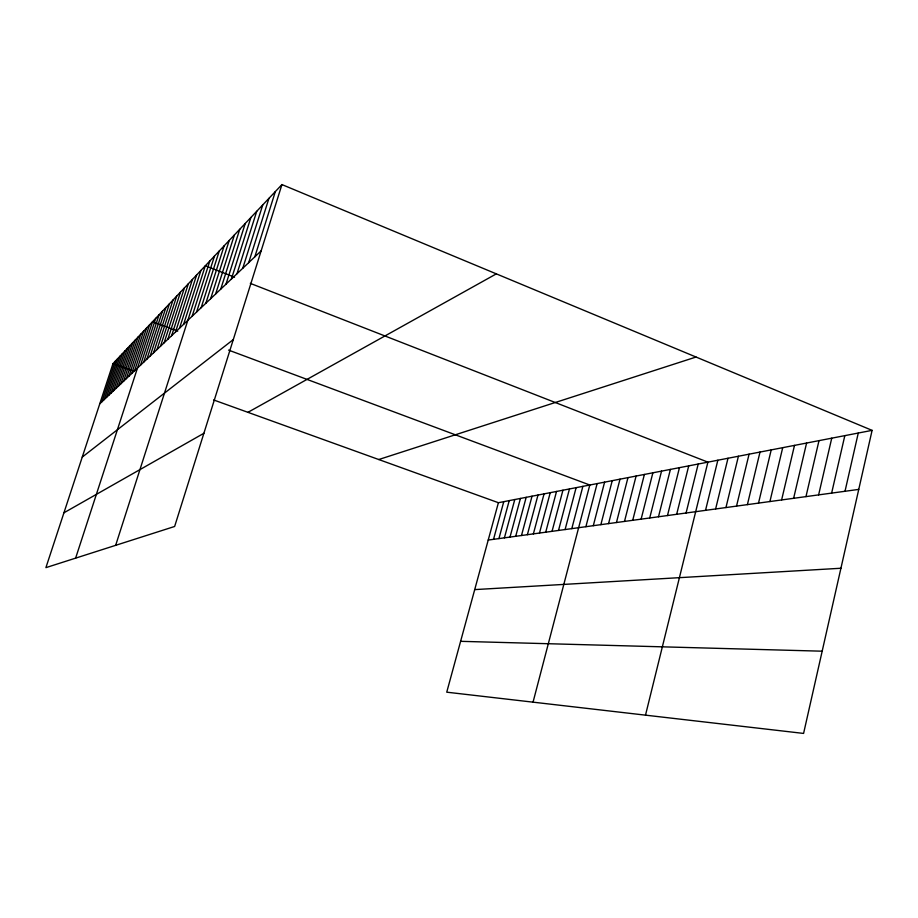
<?xml version="1.0" encoding="UTF-8"?>
<svg xmlns="http://www.w3.org/2000/svg" width="918" height="918" viewBox="0 0 918 918"><rect width="100%" height="100%" fill="white"/><g stroke="black" fill="none" stroke-linecap="round" stroke-linejoin="round"><path stroke-width="1.38" d="M872.1 430.358L803.583 733.425L446.745 692.183L498.405 502.708L872.1 430.358L281.941 184.575L112.983 363.631L45.9 567.645L174.638 526.473L281.941 184.575M845.008 491.279L858.273 433.032M831.639 493.115L844.824 435.637M818.626 494.882L831.742 438.173M805.97 496.615L818.994 440.64M793.634 498.302L806.589 443.038M769.915 501.549L782.71 447.663M781.62 499.943L794.495 445.379M758.509 503.11L771.212 449.889M747.39 504.625L760.012 452.058M736.534 506.116L749.077 454.169M715.615 508.974L727.997 458.254M725.954 507.562L738.416 456.235M705.529 510.351L717.842 460.228M686.067 513.013L698.208 464.026M645.503 715.156L707.904 462.144L250.316 283.364M676.669 514.298L688.73 465.862M658.493 516.777L670.404 469.408M667.478 515.549L679.458 467.652M649.715 517.981L661.545 471.118M632.72 520.299L644.39 474.445M641.12 519.152L652.87 472.804M616.448 522.526L627.969 477.624M624.492 521.424L636.094 476.052M600.854 524.66L612.226 480.665M608.565 523.604L620.017 479.162M593.303 525.693L604.595 482.145M533.048 702.155L589.792 485.014L228.571 350.102M585.891 526.702L597.125 483.591M558.511 530.455L569.458 488.95M565.098 529.548L576.114 487.665M571.799 528.63L582.884 486.345M545.717 532.199L556.526 491.451M552.051 531.327L562.941 490.212M533.381 533.886L544.064 493.861M539.486 533.048L550.238 492.668M515.698 536.307L526.186 497.326M521.481 535.515L532.038 496.19M527.38 534.701L537.994 495.043M504.418 537.845L514.78 499.53M510.006 537.076L520.437 498.44M493.528 539.336L503.764 501.664M498.922 538.591L509.226 500.608M254.814 256.845L275.343 191.575M236.993 273.736L256.73 211.289M242.754 268.286L262.743 204.921M248.686 262.651L268.94 198.345M215.627 293.989L234.4 234.951M220.733 289.147L239.747 229.293M225.989 284.167L245.244 223.476M231.405 279.026L250.901 217.474M196.578 312.04L214.491 256.065M201.145 307.714L219.264 251.004M205.839 303.261L224.164 245.806M210.658 298.694L229.213 240.459M179.515 328.219L196.624 274.998M183.611 324.329L200.916 270.443M115.657 545.338L205.322 265.772L234.538 277.19M192.137 316.24L209.843 260.987M156.978 349.574L173.009 300.025M160.501 346.235L176.704 296.101M164.115 342.804L180.49 292.085M167.822 339.293L184.38 287.977M171.62 335.69L188.351 283.754M175.51 332.006L192.436 279.428M75.62 558.144L152.549 321.702L177.725 331.111M140.534 365.157L155.762 318.294M143.667 362.185L159.055 314.805M146.88 359.145L162.429 311.236M150.162 356.023L165.871 307.587M153.524 352.845L169.394 303.847M115.978 388.429L129.989 345.604M118.468 386.065L132.617 342.827M121.015 383.655L135.29 339.993M123.62 381.188L138.021 337.101M126.271 378.675L140.81 334.141M128.979 376.105L143.656 331.134M131.756 373.477L146.559 328.059M134.579 370.803L149.519 324.915M101.967 401.705L115.278 361.199M104.193 399.605L117.619 358.72M106.454 397.448L119.994 356.195M108.772 395.256L122.427 353.625M111.124 393.03L124.894 351.009M113.522 390.758L127.418 348.335M99.787 403.782L261.148 250.843M82.253 457.084L233.287 339.591M63.939 512.795L203.888 433.285M247.94 412.331L496.34 273.862M378.755 459.528L696.039 357.033M488.215 540.059L858.755 489.397M474.709 589.608L840.922 568.253M460.606 641.326L822.172 651.195M112.983 363.631L134.372 371.354M213.63 399.95L498.405 502.708"/></g></svg>
